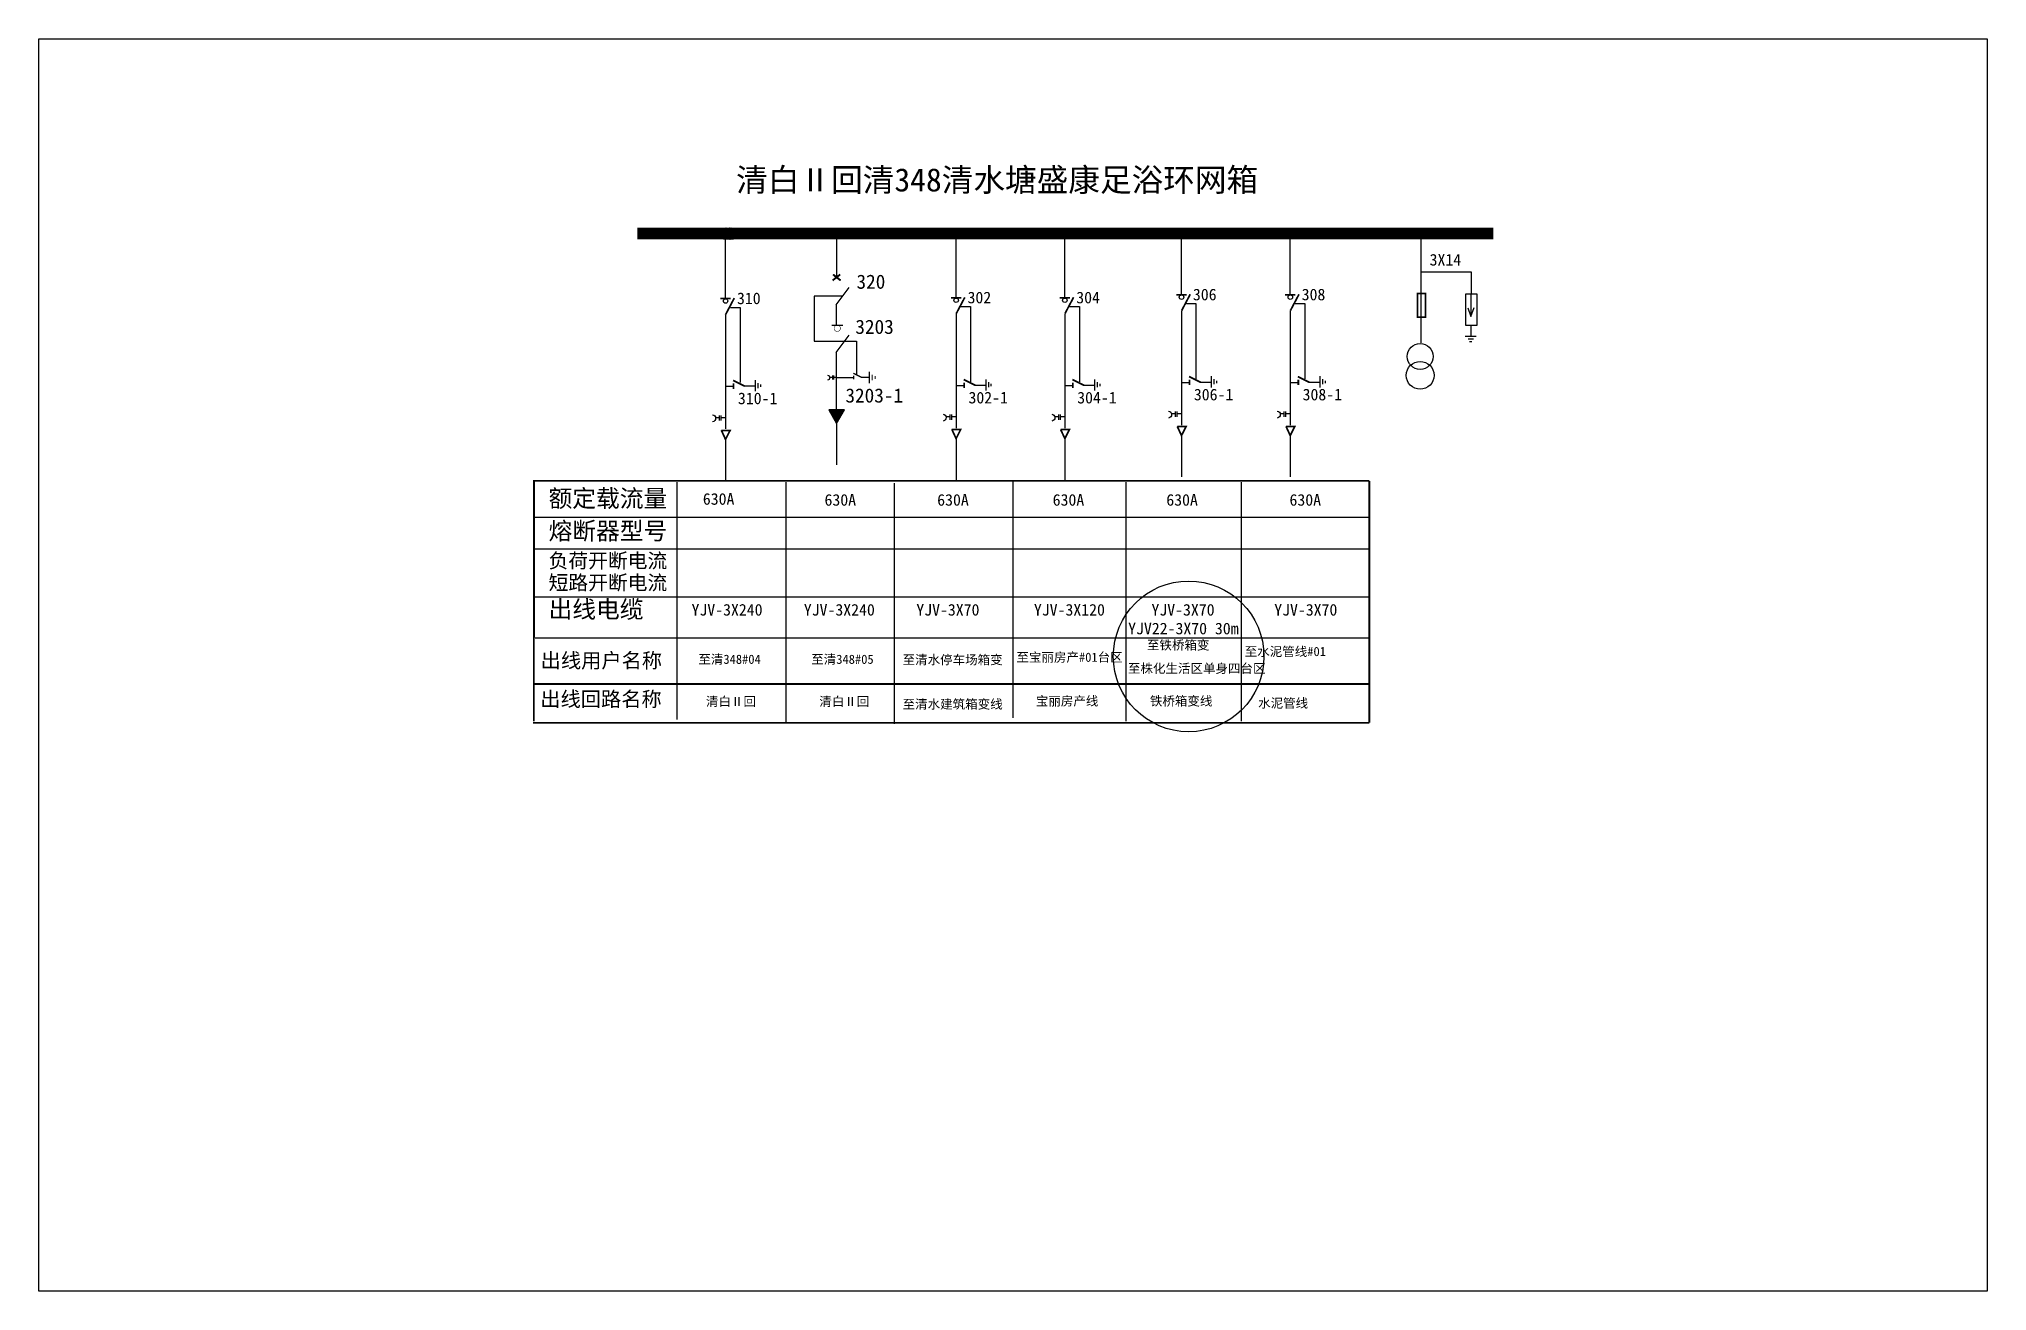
# Model space of a CAD drawing. Extents: x 4 to 340, y -218 to -2.
import ezdxf

# ---------------------------------------------------------------- set-up
doc = ezdxf.new("R2010")
doc.units = 0
doc.header["$LTSCALE"] = 0.774411
doc.layers.get('0').update_dxf_attribs({"linetype": 'CONTINUOUS'})
doc.layers.add('1', color=7, linetype='CONTINUOUS')
doc.layers.add('2', color=7, linetype='CONTINUOUS')
doc.styles.add('HZ', font='', dxfattribs={"width": 0.7})
doc.styles.get("Standard").update_dxf_attribs({"font": '', "height": 2.5})
doc.styles.add('字体', font='', dxfattribs={"height": 2.5})
doc.styles.get('HZ').set_extended_font_data('楷体_GB2312')
doc.styles.get('Standard').set_extended_font_data('SimSun')
doc.styles.get('字体').set_extended_font_data('楷体_GB2312')

# ---------------------------------------------------------------- blocks, each defined once
blk = doc.blocks.new('JD')
for points in [[(-2, 0.2), (-2, -0.2), (2, 0.2), (2, -0.2)], [(1, -1.2), (1, -0.8), (-1, -1.2), (-1, -0.8)], [(-0.5, -1.8), (-0.5, -2.2), (0.5, -1.8), (0.5, -2.2)]]:
    blk.add_trace(points)

msp = doc.modelspace()

# ---------------------------------------------------------------- hatches: boundary and pattern name
msp.add_hatch(color=7).paths.add_polyline_path([(141.49, -68.27), (142.83, -65.95), (140.15, -65.95)])

# ---------------------------------------------------------------- linework, layer by layer
for p, q in [((122.28, -36.58), (122.28, -46.71)), ((162.03, -36.44), (162.03, -46.57)), ((180.78, -36.44), (180.78, -46.57)), ((200.9, -35.92), (200.9, -46.05)), ((219.65, -35.92), (219.65, -46.05)), ((242.19, -36.33), (242.19, -54.41)), ((122.34, -49.56), (122.34, -69.24)), ((162.09, -49.43), (162.09, -69.1)), ((180.84, -49.43), (180.84, -69.1)), ((200.96, -48.91), (200.96, -68.58)), ((219.71, -48.91), (219.71, -68.58)), ((140.64, -51.34), (142.58, -51.34)), ((250.83, -51.41), (250.83, -53.29)), ((144.9, -54.1), (144.9, -59.91)), ((141.49, -60.35), (144.44, -60.35)), ((145.74, -60.32), (147.1, -60.32)), ((122.34, -61.86), (123.72, -61.86)), ((125.53, -61.82), (127.42, -61.82)), ((162.09, -61.72), (163.48, -61.72)), ((165.28, -61.68), (167.17, -61.68)), ((180.84, -61.72), (182.23, -61.72)), ((184.03, -61.68), (185.92, -61.68)), ((200.96, -61.2), (202.34, -61.2)), ((204.15, -61.16), (206.03, -61.16)), ((219.71, -61.2), (221.09, -61.2)), ((222.9, -61.16), (224.78, -61.16)), ((141.44, -68.34), (141.44, -75.43)), ((200.95, -70.37), (200.95, -77.46)), ((219.7, -70.37), (219.7, -77.46)), ((122.33, -71.03), (122.33, -78.12)), ((162.09, -70.89), (162.09, -77.98)), ((180.84, -70.89), (180.84, -77.98)), ((113.92, -78.39), (113.92, -119.34)), ((132.71, -78.39), (132.71, -119.89)), ((151.4, -78.58), (151.4, -120.09)), ((171.88, -78.09), (171.88, -119.04)), ((191.36, -78.39), (191.36, -119.62)), ((211.26, -78.39), (211.26, -119.62)), ((89.16, -84.44), (233.33, -84.44)), ((89.45, -89.93), (233.33, -89.93)), ((89.45, -98.2), (233.33, -98.2))]:
    msp.add_line(p, q)
at = {"color": 7}
msp.add_line((141.53, -42.92), (141.53, -36.3), dxfattribs=at)
at = {"linetype": 'Continuous'}
for p, q in [((242.23, -42.16), (250.87, -42.16)), ((250.87, -42.16), (250.87, -45.82)), ((250.85, -45.91), (250.85, -49.82)), ((250.34, -48.33), (250.85, -49.87)), ((250.85, -49.87), (251.39, -48.31)), ((251.76, -53.32), (249.86, -53.32)), ((251.27, -53.76), (250.39, -53.76)), ((251.02, -54.2), (250.61, -54.2)), ((206.08, -60.16), (206.08, -62.06)), ((224.83, -60.16), (224.83, -62.06)), ((127.46, -60.82), (127.46, -62.72)), ((127.91, -61.31), (127.91, -62.19)), ((128.34, -61.56), (128.34, -61.97)), ((167.21, -60.68), (167.21, -62.58)), ((167.66, -61.18), (167.66, -62.05)), ((168.1, -61.43), (168.1, -61.83)), ((185.96, -60.68), (185.96, -62.58)), ((186.41, -61.18), (186.41, -62.05)), ((186.85, -61.43), (186.85, -61.83)), ((206.52, -60.65), (206.52, -61.53)), ((206.96, -60.91), (206.96, -61.31)), ((225.27, -60.65), (225.27, -61.53)), ((225.71, -60.91), (225.71, -61.31))]:
    msp.add_line(p, q, dxfattribs=at)
at = {"color": 0, "linetype": 'Continuous'}
for p, q in [((142.53, -46.36), (137.6, -46.36)), ((137.6, -46.36), (137.6, -54.1)), ((123.18, -48.27), (124.84, -48.27)), ((124.84, -48.27), (124.84, -61.24)), ((162.93, -48.13), (164.59, -48.13)), ((164.59, -48.13), (164.59, -61.11)), ((181.68, -48.13), (183.34, -48.13)), ((183.34, -48.13), (183.34, -61.11)), ((201.8, -47.61), (203.45, -47.61)), ((203.45, -47.61), (203.45, -60.59)), ((220.55, -47.61), (222.2, -47.61)), ((222.2, -47.61), (222.2, -60.59)), ((137.6, -54.1), (144.92, -54.1)), ((89.5, -105.23), (233.33, -105.23))]:
    msp.add_line(p, q, dxfattribs=at)
at = {"color": 0}
for p, q in [((141.4, -47.84), (141.4, -51.31)), ((141.4, -56.05), (141.4, -66.35))]:
    msp.add_line(p, q, dxfattribs=at)
at = {"linetype": 'Continuous'}
for points in [[(3.96, -1.99), (339.84, -1.99), (339.84, -217.87), (3.96, -217.87)], [(249.96, -45.92), (251.88, -45.92), (251.88, -51.4), (249.96, -51.4)]]:
    msp.add_lwpolyline(points, close=True, dxfattribs=at)
for points, const_width in [([(107.14, -35.55), (254.71, -35.55)], 2), ([(142.1, -42.6), (140.79, -43.63)], 0.327), ([(140.87, -42.6), (142.18, -43.63)], 0.327), ([(121.46, -46.75), (123.22, -46.75)], 0.3), ([(122.34, -49.52), (123.84, -46.67)], 0.3), ([(161.21, -46.61), (162.98, -46.61)], 0.3), ([(162.09, -49.38), (163.59, -46.54)], 0.3), ([(179.96, -46.61), (181.73, -46.61)], 0.3), ([(180.84, -49.38), (182.34, -46.54)], 0.3), ([(200.07, -46.09), (201.84, -46.09)], 0.3), ([(200.96, -48.86), (202.46, -46.01)], 0.3), ([(218.82, -46.09), (220.59, -46.09)], 0.3), ([(219.71, -48.86), (221.21, -46.01)], 0.3), ([(140.64, -51.34), (142.58, -51.34)], 0.165), ([(144.38, -59.63), (145.82, -60.35)], 0.216), ([(144.44, -60.02), (144.44, -60.68)], 0.216), ([(202.26, -60.2), (204.26, -61.2)], 0.3), ([(221.01, -60.2), (223.01, -61.2)], 0.3), ([(123.65, -60.86), (125.65, -61.86)], 0.3), ([(123.72, -61.39), (123.72, -62.32)], 0.3), ([(163.4, -60.72), (165.4, -61.72)], 0.3), ([(163.48, -61.26), (163.48, -62.18)], 0.3), ([(182.15, -60.72), (184.15, -61.72)], 0.3), ([(182.23, -61.26), (182.23, -62.18)], 0.3), ([(202.34, -60.74), (202.34, -61.66)], 0.3), ([(221.09, -60.74), (221.09, -61.66)], 0.3), ([(121.59, -69.48), (123.12, -69.48), (122.33, -71.03), (121.61, -69.45)], 0.3), ([(161.34, -69.34), (162.87, -69.34), (162.09, -70.89), (161.36, -69.32)], 0.3), ([(180.09, -69.34), (181.62, -69.34), (180.84, -70.89), (180.11, -69.32)], 0.3), ([(200.21, -68.82), (201.73, -68.82), (200.95, -70.37), (200.22, -68.79)], 0.3), ([(218.96, -68.82), (220.48, -68.82), (219.7, -70.37), (218.97, -68.79)], 0.3), ([(89.16, -78.19), (233.33, -78.19)], 0.3), ([(89.3, -119.62), (89.31, -78.19)], 0.3), ([(233.33, -78.19), (233.33, -119.89)], 0.3), ([(233.33, -113.2), (89.16, -113.2)], 0.3), ([(233.33, -119.89), (89.16, -119.89)], 0.3)]:
    msp.add_lwpolyline(points, dxfattribs=dict(const_width=const_width))
at = {"const_width": 0.3}
msp.add_lwpolyline([(241.66, -49.98), (241.66, -45.89), (243.02, -45.89), (243.02, -49.98)], close=True, dxfattribs=at)
at = {"const_width": 0.0824}
msp.add_lwpolyline([(141.06, -51.88, 1), (142.14, -51.88, 1)], format="xyb", close=True, dxfattribs=at)
for points in [[(139.92, -59.97, -0.877934), (139.94, -60.84)], [(120.08, -66.79, -0.877934), (120.1, -68.01)], [(159.83, -66.66, -0.877934), (159.85, -67.87)], [(178.58, -66.66, -0.877934), (178.6, -67.87)], [(198.7, -66.14, -0.877934), (198.72, -67.35)], [(217.44, -66.14, -0.877934), (217.47, -67.35)]]:
    msp.add_lwpolyline(points, format="xyb")
for points in [[(140.76, -60.34), (140.31, -60.34)], [(140.76, -60.03), (140.76, -60.69)], [(140.96, -60.03), (140.96, -60.69)], [(141.49, -60.34), (140.96, -60.34)], [(121.25, -66.89), (121.25, -67.8)], [(121.53, -66.89), (121.53, -67.8)], [(161, -67.17), (160.37, -67.17)], [(161, -66.75), (161, -67.66)], [(161.28, -66.75), (161.28, -67.66)], [(162.01, -67.17), (161.28, -67.17)], [(179.75, -67.17), (179.12, -67.17)], [(179.75, -66.75), (179.75, -67.66)], [(180.03, -66.75), (180.03, -67.66)], [(180.76, -67.17), (180.03, -67.17)], [(199.86, -66.65), (199.23, -66.65)], [(199.86, -66.23), (199.86, -67.14)], [(200.15, -66.23), (200.15, -67.14)], [(200.87, -66.65), (200.15, -66.65)], [(218.61, -66.65), (217.98, -66.65)], [(218.61, -66.23), (218.61, -67.14)], [(218.9, -66.23), (218.9, -67.14)], [(219.62, -66.65), (218.9, -66.65)], [(121.25, -67.31), (120.62, -67.31)], [(122.25, -67.31), (121.53, -67.31)]]:
    msp.add_lwpolyline(points)
at = {"color": 7}
msp.add_lwpolyline([(141.49, -68.27), (142.83, -65.95), (140.15, -65.95)], close=True, dxfattribs=at)
for centre, radius in [((122.4, -35.58), 0.996), ((123.02, -35.58), 0.996), ((123.26, -35.58), 0.996), ((122.34, -47.17), 0.384), ((162.09, -47.04), 0.384), ((180.84, -47.04), 0.384), ((200.96, -46.51), 0.384), ((219.71, -46.51), 0.384)]:
    msp.add_circle(centre, radius)
at = {"linetype": 'Continuous'}
for centre, radius in [((242.1, -56.73), 2.23), ((242.1, -59.99), 2.4)]:
    msp.add_circle(centre, radius, dxfattribs=at)
at = {"color": 1, "linetype": 'Continuous'}
msp.add_circle((202.18, -108.45), 12.99, dxfattribs=at)
at = {"layer": '1'}
msp.add_lwpolyline([(139.92, -59.96, -0.877934), (139.93, -60.83)], format="xyb", dxfattribs=at)
at = {"layer": '2'}
for p, q in [((141.4, -47.84), (143.63, -44.86)), ((141.4, -56.04), (143.63, -53.06))]:
    msp.add_line(p, q, dxfattribs=at)

# ---------------------------------------------------------------- block references
at = {"xscale": 0.5041395453605304, "yscale": 0.5041395453605304, "zscale": 0.5041395454499057, "rotation": 90}
msp.add_blockref('JD', (147.12, -60.36), dxfattribs=at)

# ---------------------------------------------------------------- texts
for s, p in [('3X14', (243.73, -41.06)), ('310', (124.31, -47.71)), ('302', (164.06, -47.57)), ('304', (182.81, -47.57)), ('306', (202.92, -47.05)), ('308', (221.67, -47.05)), ('310-1', (124.47, -64.96)), ('302-1', (164.22, -64.83)), ('304-1', (182.97, -64.83)), ('306-1', (203.08, -64.3)), ('308-1', (221.83, -64.3)), ('630A', (118.42, -82.3)), ('630A', (139.4, -82.46)), ('630A', (158.83, -82.46)), ('630A', (178.74, -82.46)), ('630A', (198.33, -82.46)), ('630A', (219.57, -82.46)), ('YJV-3X240', (116.47, -101.41)), ('YJV-3X240', (135.83, -101.41)), ('YJV-3X70', (155.23, -101.41)), ('YJV-3X120', (175.5, -101.41)), ('YJV-3X70', (195.77, -101.41)), ('YJV-3X70', (216.94, -101.41)), ('YJV22-3X70 30m', (191.75, -104.64))]:
    msp.add_text(s, height=2).set_placement(p)
at = {"color": 0}
for s, p in [('320', (144.91, -45.06)), ('3203', (144.71, -52.84)), ('3203-1', (143, -64.68))]:
    msp.add_text(s, height=2.438, dxfattribs=at).set_placement(p)
at = {"style": 'HZ'}
for s, height, p in [('额定载流量', 3, (91.82, -82.7)), ('熔断器型号', 3, (91.82, -88.31)), ('负荷开断电流', 2.5, (91.82, -93.19)), ('短路开断电流', 2.5, (91.82, -96.98)), ('出线电缆', 3, (91.82, -101.82)), ('出线用户名称', 2.557, (90.46, -110.43)), ('出线回路名称', 2.557, (90.4, -117.09))]:
    msp.add_text(s, height=height, dxfattribs=at).set_placement(p)
at = {"color": 7, "insert": (124.17, -24.28), "char_height": 4, "width": 107.9946, "attachment_point": 1, "style": '字体'}
msp.add_mtext('{\\fSimSun|b0|i0|c134|p2;清白Ⅱ回清}348{\\fSimSun|b0|i0|c134|p2;清水塘盛康足浴环网箱}', dxfattribs=at)
at = {"width": 25.8148, "attachment_point": 1}
for s, insert, char_height in [('{\\fKaiTi_GB2312|b0|i0|c134|p49;至铁桥箱变}', (194.99, -105.7), 1.5805), ('至水泥管线{\\fKaiTi_GB2312|b0|i0|c134|p49;#01}', (211.85, -106.81), 1.5805), ('{\\fKaiTi_GB2312|b0|i0|c134|p49;至清348#04}', (117.65, -108.15), 1.5805), ('{\\fKaiTi_GB2312|b0|i0|c134|p49;至清348#05}', (137.11, -108.15), 1.5805), ('{\\fKaiTi_GB2312|b0|i0|c134|p49;至清水停车场箱变}', (152.87, -108.23), 1.5805), ('{\\fKaiTi_GB2312|b0|i0|c134|p49;至宝丽房产#01台区}', (172.49, -107.8), 1.5805), ('至株化生活区单身四台区', (191.72, -109.72), 1.5805), ('{\\fKaiTi_GB2312|b0|i0|c134|p49;清白Ⅱ回}', (118.96, -115.42), 1.5805), ('{\\fKaiTi_GB2312|b0|i0|c134|p49;清白Ⅱ回}', (138.5, -115.42), 1.5805), ('{\\fKaiTi_GB2312|b0|i0|c134|p49;至清水建筑箱变线}', (152.87, -115.88), 1.5805), ('{\\fKaiTi_GB2312|b0|i0|c134|p49;宝丽房产线}', (175.83, -115.35), 1.5805), ('{\\fKaiTi_GB2312|b0|i0|c134|p49;铁桥箱变线}', (195.5, -115.35), 1.5805), ('水泥管线', (214.16, -115.71), 1.58)]:
    msp.add_mtext(s, dxfattribs=dict(at, insert=insert, char_height=char_height))

doc.saveas('drawing.dxf')
